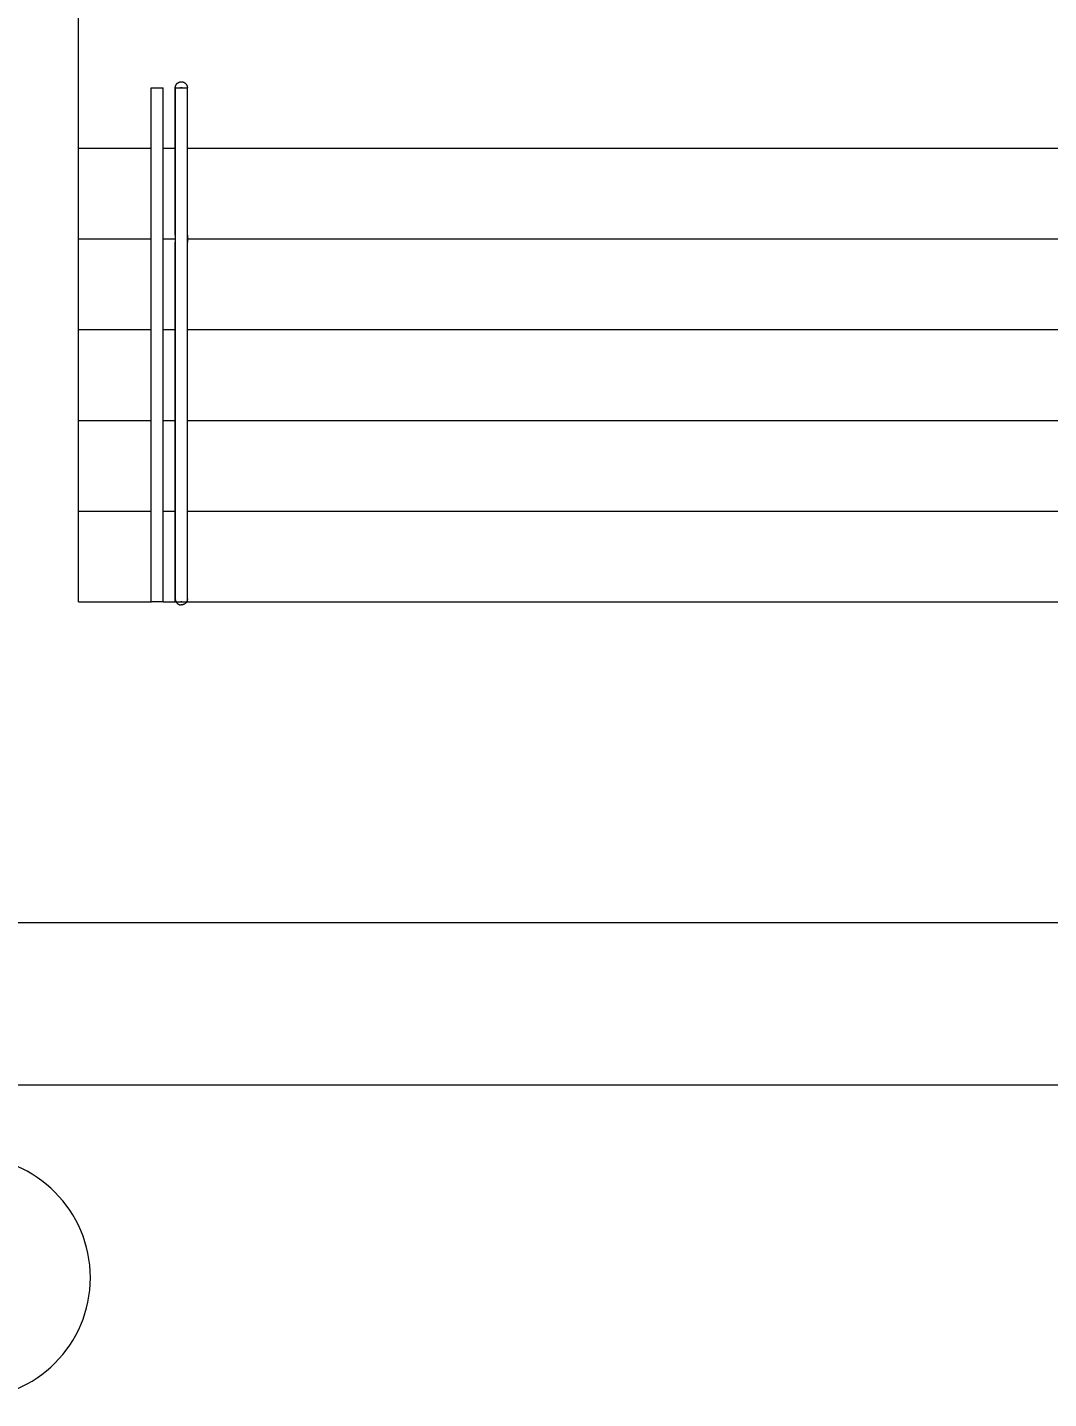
# Model space of a CAD drawing. Header units: millimetres. Extents: x -12447 to 83753, y -46415 to 46712.
# Drawn here: x 18241 to 21619, y -7181 to -2645 of the extents above; entities that cross this region are included whole.
import ezdxf

# ---------------------------------------------------------------- set-up
doc = ezdxf.new("R2010")
doc.units = ezdxf.units.MM
for name, color, linetype, lineweight in [('Лестницы', 7, 'Continuous', 9), ('Ограждение', 7, 'Continuous', 9), ('Оси', 7, 'Continuous', 9), ('Перекрытие', 7, 'Continuous', 18), ('Размеры', 7, 'Continuous', 9), ('Размеры-100', 7, 'Continuous', 9)]:
    doc.layers.add(name, color=color, linetype=linetype, lineweight=lineweight)
doc.styles.add('GOST Common_2', font='GOST_Common.ttf', dxfattribs={"width": 0.9, "height": 250})
doc.dimstyles.new('ADSK_Основной_2_5_мм', dxfattribs={"dimscale": 304.8, "dimtxt": 251.428749, "dimasz": 0.463911, "dimexe": 0.492126, "dimexo": 0.492126, "dimgap": 0.098425, "dimtad": 1, "dimrnd": 0.01, "dimdsep": 46, "dimtxsty": 'GOST Common_2', "dimblk1": 'OBLIQUE', "dimblk2": 'OBLIQUE', "dimsah": 1, "dimcen": 0.09, "dimdle": 0.492126, "dimazin": 2, "dimtfac": 1, "dimtdec": 4, "dimtix": 1, "dimtmove": 0, "dimatfit": 3, "dimfxl": 1, "dimtvp": 1, "dimtolj": 1, "dimtzin": 0, "dimlwd": 20, "dimlwe": 20, "dimarcsym": 2})

# ---------------------------------------------------------------- blocks, each defined once
blk = doc.blocks.new('Ограждение - Ограждение-2045042-План полов 1-го этажа')
at = {"layer": 'Ограждение'}
for p, q in [((18650.4, -2845), (18690.4, -2845)), ((18650.4, -3345), (18650.4, -2845)), ((18690.4, -3345), (18690.4, -2845)), ((18650.4, -4545), (18650.4, -3345)), ((18690.4, -4545), (18690.4, -3345)), ((18690.4, -4545), (18650.4, -4545))]:
    blk.add_line(p, q, dxfattribs=at)
blk = doc.blocks.new('Тип перил - Перила_Внутренний_-3098203-План полов 1-го этажа')
at = {"layer": 'Ограждение'}
for p, q in [((18730.4, -2845), (18730.4, -3332.5)), ((18752.7, -2845), (18748, -2845)), ((18770.4, -3332.5), (18770.4, -2845)), ((18730.4, -3346.6), (18730.4, -4545)), ((18770.4, -4545), (18770.4, -3346.6))]:
    blk.add_line(p, q, dxfattribs=at)
at = {"layer": 'Ограждение', "flags": 128}
for points in [[(18730.4, -3332.5), (18730.4, -3333.7), (18730.4, -3334.9), (18730.4, -3336.1), (18730.4, -3337.3), (18730.4, -3338.5), (18730.4, -3339.6), (18730.4, -3340.8), (18730.4, -3341.9), (18730.4, -3343.1), (18730.4, -3344.2), (18730.4, -3345.3), (18730.4, -3346.4), (18730.4, -3346.6)], [(18770.4, -3346.6), (18770.4, -3345.5), (18770.4, -3344.5), (18770.4, -3343.3), (18770.4, -3342.2), (18770.4, -3341.1), (18770.4, -3339.9), (18770.4, -3338.8), (18770.4, -3337.6), (18770.4, -3336.4), (18770.4, -3335.2), (18770.4, -3334), (18770.4, -3332.8), (18770.4, -3332.5)], [(18752.4, -4545), (18750.4, -4545), (18748.3, -4545)]]:
    blk.add_lwpolyline(points, dxfattribs=at)
blk = doc.blocks.new('Тип перил - D40-16087-План полов 1-го этажа')
at = {"layer": 'Ограждение', "flags": 128}
for points in [[(30399.5, -4535.6), (30399.6, -4537.3), (30399.8, -4538.9), (30400.2, -4540.6), (30400.6, -4542.1), (30401.2, -4543.5), (30401.8, -4544.8), (30402.5, -4546), (30403.2, -4547.1), (30403.9, -4548.1), (30404.6, -4549), (30405.4, -4549.7), (30406.1, -4550.4), (30406.8, -4551), (30407.5, -4551.6), (30408.2, -4552.1), (30408.8, -4552.5), (30409.5, -4552.9), (30410.1, -4553.2), (30410.7, -4553.5), (30411.2, -4553.8), (30411.8, -4554), (30412.3, -4554.2), (30412.8, -4554.4), (30413.3, -4554.6), (30413.7, -4554.7), (30414.2, -4554.9), (30414.6, -4555), (30415.1, -4555.1), (30415.5, -4555.2), (30415.9, -4555.3), (30416.3, -4555.3), (30416.7, -4555.4), (30417.1, -4555.4), (30417.5, -4555.5), (30417.9, -4555.5), (30418.3, -4555.6), (30418.7, -4555.6), (30419, -4555.6), (30419.4, -4555.6), (30419.5, -4555.6)], [(30439.5, -4535.6), (30439.5, -4537.3), (30439.2, -4538.9), (30438.9, -4540.6), (30438.4, -4542.1), (30437.9, -4543.5), (30437.3, -4544.8), (30436.6, -4546), (30435.9, -4547.1), (30435.1, -4548.1), (30434.4, -4549), (30433.7, -4549.7), (30432.9, -4550.4), (30432.2, -4551), (30431.5, -4551.6), (30430.9, -4552.1), (30430.2, -4552.5), (30429.6, -4552.9), (30429, -4553.2), (30428.4, -4553.5), (30427.8, -4553.8), (30427.3, -4554), (30426.8, -4554.2), (30426.3, -4554.4), (30425.8, -4554.6), (30425.3, -4554.7), (30424.9, -4554.9), (30424.4, -4555), (30424, -4555.1), (30423.5, -4555.2), (30423.1, -4555.3), (30422.7, -4555.3), (30422.3, -4555.4), (30421.9, -4555.4), (30421.5, -4555.5), (30421.1, -4555.5), (30420.8, -4555.6), (30420.4, -4555.6), (30420, -4555.6), (30419.6, -4555.6), (30419.5, -4555.6)]]:
    blk.add_lwpolyline(points, dxfattribs=at)
blk = doc.blocks.new('Тип перил - D40-V68-План полов 1-го этажа')
at = {"layer": 'Ограждение', "flags": 128}
for points in [[(0, 20), (0.8, 20), (1.6, 19.9), (2.4, 19.9), (3.2, 19.7), (4, 19.6), (4.8, 19.4), (5.5, 19.2), (6.3, 19), (7, 18.7), (7.8, 18.4), (8.5, 18.1), (9.2, 17.7), (9.9, 17.4), (10.6, 16.9), (11.3, 16.5), (11.9, 16), (12.6, 15.6), (13.2, 15), (13.8, 14.5), (14.3, 13.9), (14.9, 13.3), (15.4, 12.7), (15.9, 12.1), (16.4, 11.5), (16.8, 10.8), (17.2, 10.1), (17.6, 9.4), (18, 8.7), (18.3, 8), (18.6, 7.2), (18.9, 6.5), (19.2, 5.7), (19.4, 5), (19.6, 4.2), (19.7, 3.4), (19.8, 2.6), (19.9, 1.8), (20, 1), (20, 0.2), (20, 0)], [(20, 0), (20, -0.8), (19.9, -1.6), (19.9, -2.4), (19.7, -3.2), (19.6, -4), (19.4, -4.8), (19.2, -5.5), (19, -6.3), (18.7, -7), (18.4, -7.8), (18.1, -8.5), (17.7, -9.2), (17.4, -9.9), (16.9, -10.6), (16.5, -11.3), (16, -11.9), (15.6, -12.6), (15, -13.2), (14.5, -13.8), (13.9, -14.3), (13.3, -14.9), (12.7, -15.4), (12.1, -15.9), (11.5, -16.4), (10.8, -16.8), (10.1, -17.2), (9.4, -17.6), (8.7, -18), (8, -18.3), (7.2, -18.6), (6.5, -18.9), (5.7, -19.2), (5, -19.4), (4.2, -19.6), (3.4, -19.7), (2.6, -19.8), (1.8, -19.9), (1, -20), (0.2, -20), (0, -20)]]:
    blk.add_lwpolyline(points, dxfattribs=at)
blk = doc.blocks.new('Тип перил - Перила_Внутренний_-V69-План полов 1-го этажа')
at = {"layer": 'Ограждение'}
for p, q in [((18730.4, -2845), (18770.4, -2845)), ((18730.4, -3332.5), (18730.4, -2845)), ((18770.4, -3332.5), (18770.4, -2845)), ((18730.4, -3332.5), (18730.4, -3356)), ((18730.4, -4545), (18730.4, -3356)), ((18770.4, -3332.5), (18770.4, -3356)), ((18770.4, -4545), (18770.4, -3356)), ((18730.4, -4545), (18770.4, -4545))]:
    blk.add_line(p, q, dxfattribs=at)
blk = doc.blocks.new('Тип перил - Перила_Внутренний_-3098215-План полов 1-го этажа')
at = {"layer": 'Ограждение', "flags": 128}
for points in [[(18730.4, -3332.5), (18730.4, -3333.7), (18730.4, -3334.9), (18730.4, -3336.1), (18730.4, -3337.3), (18730.4, -3338.5), (18730.4, -3339.6), (18730.4, -3340.8), (18730.4, -3341.9), (18730.4, -3343.1), (18730.4, -3344.2), (18730.4, -3345.3), (18730.4, -3346.4), (18730.4, -3346.6)], [(18770.4, -3346.6), (18770.4, -3345.5), (18770.4, -3344.5), (18770.4, -3343.3), (18770.4, -3342.2), (18770.4, -3341.1), (18770.4, -3339.9), (18770.4, -3338.8), (18770.4, -3337.6), (18770.4, -3336.4), (18770.4, -3335.2), (18770.4, -3334), (18770.4, -3332.8)]]:
    blk.add_lwpolyline(points, dxfattribs=at)
blk = doc.blocks.new('Тип перил - D40-V70-План полов 1-го этажа')
at = {"layer": 'Ограждение', "flags": 128}
for points in [[(18733.3, -4546), (18734, -4547.1), (18734.7, -4548.1), (18735.5, -4549), (18736.2, -4549.7), (18737, -4550.4), (18737.7, -4551), (18738.4, -4551.6), (18739, -4552.1), (18739.7, -4552.5), (18740.3, -4552.9), (18740.9, -4553.2), (18741.5, -4553.5), (18742.1, -4553.8), (18742.6, -4554), (18743.1, -4554.2)], [(18744.1, -4554.6), (18744.6, -4554.7), (18745, -4554.9), (18745.5, -4555), (18745.9, -4555.1), (18746.4, -4555.2), (18746.8, -4555.3), (18747.2, -4555.3), (18747.6, -4555.4), (18748, -4555.4), (18748.4, -4555.5), (18748.8, -4555.5), (18749.1, -4555.6), (18749.5, -4555.6), (18749.9, -4555.6), (18750.3, -4555.6), (18750.4, -4555.6)], [(18767.4, -4546), (18766.7, -4547.1), (18766, -4548.1), (18765.2, -4549), (18764.5, -4549.7), (18763.8, -4550.4), (18763.1, -4551), (18762.4, -4551.6), (18761.7, -4552.1), (18761.1, -4552.5), (18760.4, -4552.9), (18759.8, -4553.2), (18759.2, -4553.5), (18758.7, -4553.8), (18758.1, -4554), (18757.6, -4554.2), (18757.1, -4554.4), (18756.6, -4554.6), (18756.2, -4554.7), (18755.7, -4554.9), (18755.2, -4555), (18754.8, -4555.1), (18754.4, -4555.2), (18754, -4555.3), (18753.6, -4555.3), (18753.2, -4555.4), (18752.8, -4555.4), (18752.4, -4555.5), (18752, -4555.5), (18751.6, -4555.6), (18751.2, -4555.6), (18750.8, -4555.6), (18750.5, -4555.6), (18750.4, -4555.6)]]:
    blk.add_lwpolyline(points, dxfattribs=at)
blk = doc.blocks.new('Тип перил - D40-V66-План полов 1-го этажа')
at = {"layer": 'Ограждение', "flags": 128}
for points in [[(4.8, 19.4), (5.5, 19.2), (6.3, 19), (7, 18.7), (7.8, 18.4), (8.5, 18.1), (9.2, 17.7), (9.9, 17.4), (10.6, 16.9), (11.3, 16.5), (11.9, 16), (12.6, 15.6), (13.2, 15), (13.8, 14.5), (14.3, 13.9), (14.9, 13.3), (15.4, 12.7), (15.9, 12.1), (16.4, 11.5), (16.8, 10.8), (17.2, 10.1), (17.6, 9.4), (18, 8.7), (18.3, 8), (18.6, 7.2), (18.9, 6.5), (19.2, 5.7), (19.4, 5), (19.6, 4.2), (19.7, 3.4), (19.8, 2.6), (19.9, 1.8), (20, 1), (20, 0.2), (20, 0)], [(20, 0), (20, -0.8), (19.9, -1.6), (19.9, -2.4), (19.7, -3.2), (19.6, -4), (19.4, -4.8), (19.2, -5.5), (19, -6.3), (18.7, -7), (18.4, -7.8), (18.1, -8.5), (17.7, -9.2), (17.4, -9.9), (16.9, -10.6), (16.5, -11.3), (16, -11.9), (15.6, -12.6), (15, -13.2), (14.5, -13.8), (13.9, -14.3), (13.3, -14.9), (12.7, -15.4), (12.1, -15.9), (11.5, -16.4), (10.8, -16.8), (10.1, -17.2)], [(9.4, -17.6), (8.7, -18), (8, -18.3), (7.2, -18.6), (6.5, -18.9), (5.7, -19.2), (5, -19.4), (4.2, -19.6)]]:
    blk.add_lwpolyline(points, dxfattribs=at)
blk = doc.blocks.new('Тип перил - Перила_Внутренний_-V71-План полов 1-го этажа')
at = {"layer": 'Ограждение'}
for p, q in [((18730.4, -3332.5), (18730.4, -3346.7)), ((18770.4, -3332.5), (18770.4, -3346.7))]:
    blk.add_line(p, q, dxfattribs=at)
blk = doc.blocks.new('Ось сетки - Круг_Ø8 мм-8258-План полов 1-го этажа')
at = {"layer": 'Оси', "lineweight": 20}
for start, end in [(360, 180), (180, 360)]:
    blk.add_arc((0, 0), 4, start, end, dxfattribs=at)
blk = doc.blocks.new('DIMBLOCK12-План полов 1-го этажа')
at = {"layer": 'Размеры-100', "lineweight": 20, "transparency": 16777216}
for p, q in [((18049.6, -5605.9), (18049.6, -5455.9)), ((30549.6, -5605.9), (30549.6, -5455.9)), ((18049.6, -5605.9), (30549.6, -5605.9)), ((18049.6, -5605.9), (18049.6, -5655.9)), ((30549.6, -5605.9), (30549.6, -5655.9))]:
    blk.add_line(p, q, dxfattribs=at)
at = {"layer": 'Размеры-100', "lineweight": 40, "transparency": 16777216}
for p, q in [((18049.6, -5605.9), (18120.3, -5535.2)), ((30549.6, -5605.9), (30620.3, -5535.2)), ((18049.6, -5605.9), (17978.9, -5676.6)), ((30549.6, -5605.9), (30478.9, -5676.6))]:
    blk.add_line(p, q, dxfattribs=at)
at = {"layer": 'Размеры-100', "color": 0, "lineweight": 20, "transparency": 16777216, "insert": (23928.8, -5249.2), "char_height": 250, "width": 889.802, "attachment_point": 1, "line_spacing_factor": 1.022761, "style": 'GOST Common_2'}
blk.add_mtext('12500', dxfattribs=at)
blk = doc.blocks.new('_Oblique')
at = {"color": 0, "linetype": 'ByBlock', "lineweight": -2}
blk.add_line((-0.5, -0.5), (0.5, 0.5), dxfattribs=at)
blk = doc.blocks.new('DIMBLOCK18-План полов 1-го этажа')
at = {"layer": 'Размеры-100', "lineweight": 20, "transparency": 16777216}
for p, q in [((-6500.4, -6142.9), (-6500.4, -5992.9)), ((55349.6, -6142.9), (55349.6, -5992.9)), ((-6650.4, -6142.9), (55499.6, -6142.9)), ((-6500.4, -6142.9), (-6500.4, -6192.9)), ((55349.6, -6142.9), (55349.6, -6192.9))]:
    blk.add_line(p, q, dxfattribs=at)
at = {"layer": 'Размеры-100', "lineweight": 40, "transparency": 16777216}
for p, q in [((-6500.4, -6142.9), (-6429.7, -6072.2)), ((55349.6, -6142.9), (55420.3, -6072.2)), ((-6500.4, -6142.9), (-6571.1, -6213.6)), ((55349.6, -6142.9), (55278.9, -6213.6))]:
    blk.add_line(p, q, dxfattribs=at)
at = {"layer": 'Размеры-100', "color": 0, "lineweight": 20, "transparency": 16777216, "insert": (24053.8, -5786.2), "char_height": 250, "width": 889.802, "attachment_point": 1, "line_spacing_factor": 1.022761, "style": 'GOST Common_2'}
blk.add_mtext('61850', dxfattribs=at)

msp = doc.modelspace()

# ---------------------------------------------------------------- linework, layer by layer
at = {"layer": 'Лестницы'}
for p, q in [((18410.598, -3045), (18650.368, -3045)), ((18410.598, -3345), (18410.598, -3045)), ((18690.368, -3045), (18730.368, -3045)), ((18770.368, -3045), (24105.212, -3045)), ((18410.598, -3645), (18410.598, -3345)), ((18410.598, -3345), (18650.368, -3345)), ((18410.598, -3345), (18650.368, -3345)), ((18690.368, -3345), (18730.895, -3345)), ((18690.368, -3345), (18730.895, -3345)), ((18769.842, -3345), (24105.739, -3345)), ((18769.842, -3345), (24105.739, -3345)), ((18410.598, -3945), (18410.598, -3645)), ((18410.598, -3645), (18650.368, -3645)), ((18410.598, -3645), (18650.368, -3645)), ((18690.368, -3645), (18730.368, -3645)), ((18690.368, -3645), (18730.368, -3645)), ((18770.368, -3645), (24105.212, -3645)), ((18770.368, -3645), (24105.212, -3645)), ((18410.598, -4245), (18410.598, -3945)), ((18410.598, -3945), (18650.368, -3945)), ((18410.598, -3945), (18650.368, -3945)), ((18690.368, -3945), (18730.368, -3945)), ((18690.368, -3945), (18730.368, -3945)), ((18770.368, -3945), (24105.212, -3945)), ((18770.368, -3945), (24105.212, -3945)), ((18410.598, -4545), (18410.598, -4245)), ((18410.598, -4245), (18650.368, -4245)), ((18410.598, -4245), (18650.368, -4245)), ((18690.368, -4245), (18730.368, -4245)), ((18690.368, -4245), (18730.368, -4245)), ((18770.368, -4245), (24105.212, -4245)), ((18770.368, -4245), (24105.212, -4245)), ((18410.598, -4545), (18650.368, -4545)), ((18410.598, -4545), (18650.368, -4545)), ((18690.368, -4545), (18730.368, -4545)), ((18690.368, -4545), (18730.368, -4545)), ((18770.368, -4545), (24105.392, -4545)), ((18770.368, -4545), (24105.392, -4545))]:
    msp.add_line(p, q, dxfattribs=at)
at = {"layer": 'Перекрытие'}
for p, q in [((18409.296, -2605.413), (18409.296, -3044.355)), ((18409.296, -3044.355), (18650.368, -3044.355)), ((18690.368, -3044.355), (18730.368, -3044.355)), ((18770.368, -3044.355), (24105.212, -3044.355))]:
    msp.add_line(p, q, dxfattribs=at)

# ---------------------------------------------------------------- block references
at = {"layer": 'Ограждение'}
for name, p in [('Ограждение - Ограждение-2045042-План полов 1-го этажа', (0, 0)), ('Тип перил - Перила_Внутренний_-3098203-План полов 1-го этажа', (0, 0)), ('Тип перил - Перила_Внутренний_-V69-План полов 1-го этажа', (0, 0)), ('Тип перил - Перила_Внутренний_-3098215-План полов 1-го этажа', (0, 0)), ('Тип перил - Перила_Внутренний_-V71-План полов 1-го этажа', (0, 0)), ('Тип перил - D40-16087-План полов 1-го этажа', (-11669.157, 0)), ('Тип перил - D40-V70-План полов 1-го этажа', (0, 0))]:
    msp.add_blockref(name, p, dxfattribs=at)
at = {"layer": 'Ограждение', "rotation": 90}
for name in ['Тип перил - D40-V68-План полов 1-го этажа', 'Тип перил - D40-V66-План полов 1-го этажа']:
    msp.add_blockref(name, (18750.368, -2845), dxfattribs=at)
at = {"layer": 'Оси', "lineweight": 20, "xscale": 99.99999999999993, "yscale": 99.99999999999993, "zscale": 99.99999999999993}
msp.add_blockref('Ось сетки - Круг_Ø8 мм-8258-План полов 1-го этажа', (18049.565, -6780.761), dxfattribs=at)

# ---------------------------------------------------------------- dimensions: what is measured, and where the dimension line sits
at = {"layer": 'Размеры', "lineweight": 20}
for base, p1, p2, override, picture, middle in [((30549.565, -5605.869), (18049.565, -5505.885), (30549.565, -5505.885), {"dimpost": '<>', "dimfxl": 12500}, 'DIMBLOCK12-План полов 1-го этажа', (24299.565, -5450.869)), ((55349.565, -6142.861), (-6500.435, -6042.876), (55349.565, -6042.876), {"dimpost": '<>', "dimfxl": 61850}, 'DIMBLOCK18-План полов 1-го этажа', (24424.565, -5987.861))]:
    dim = msp.add_linear_dim(base=base, p1=p1, p2=p2, dimstyle='ADSK_Основной_2_5_мм', override=override, dxfattribs=at)
    dim.commit()
    dim.dimension.update_dxf_attribs({"geometry": picture, "text_midpoint": middle})

doc.saveas('drawing.dxf')
